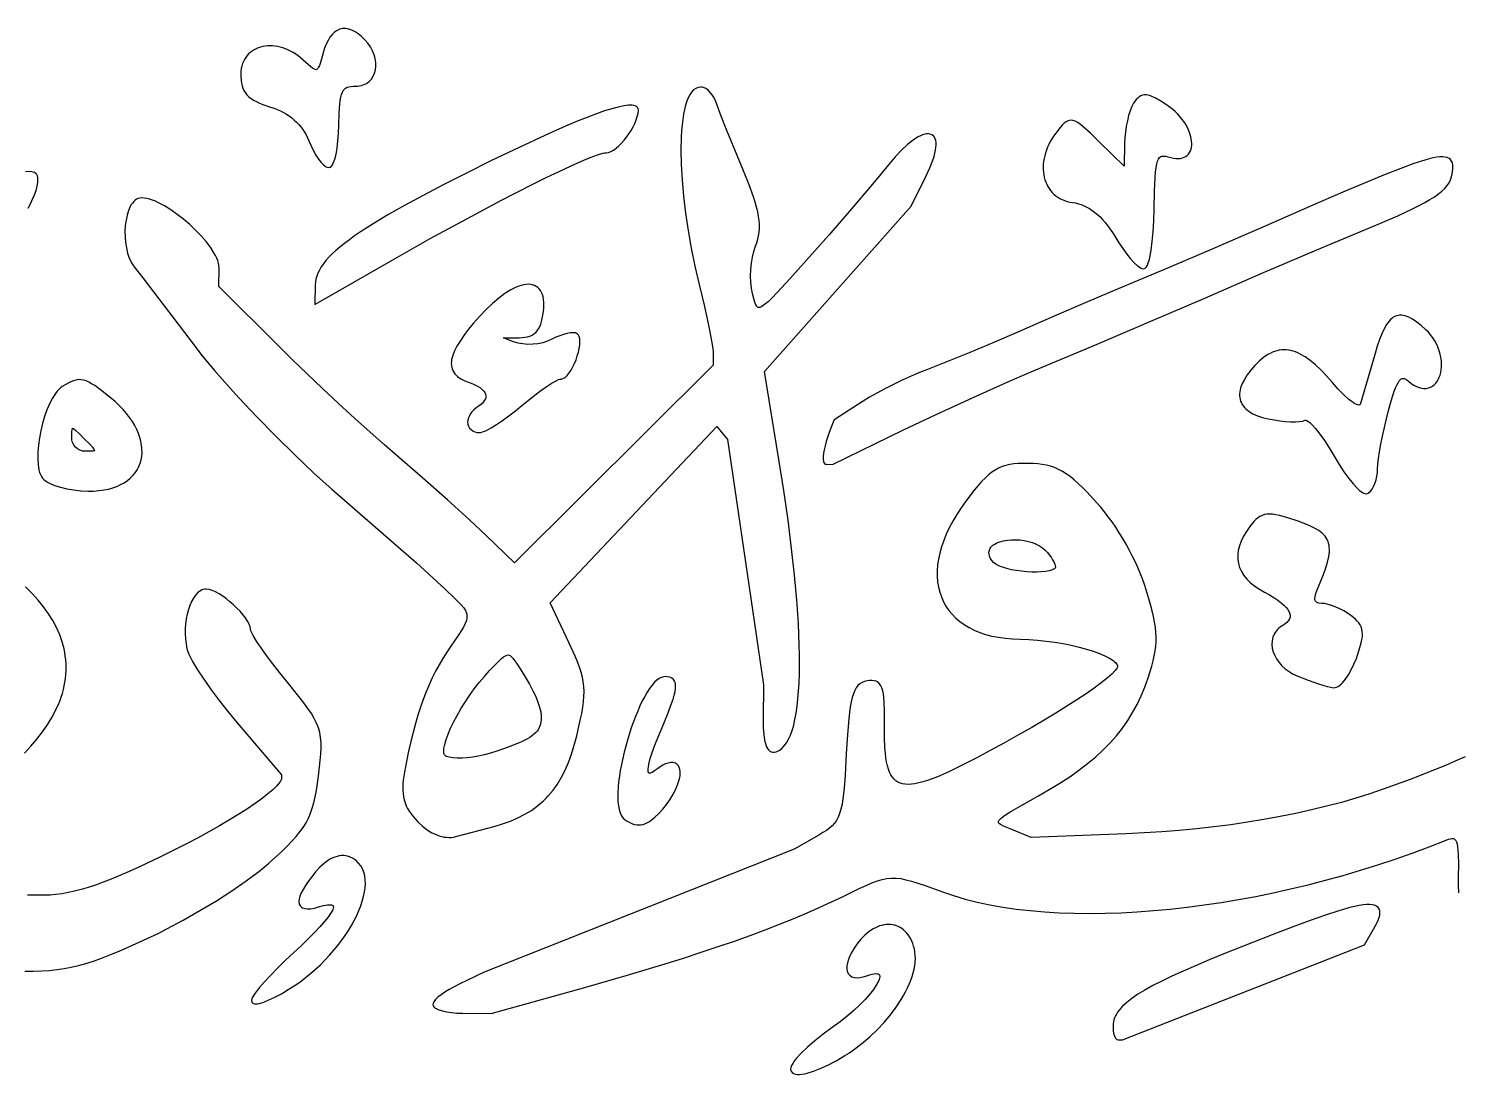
# Model space of a CAD drawing. Extents: x -592 to 638, y 287 to 852.
# Drawn here: x 291.5 to 375, y 590.1 to 651.2 of the extents above; entities that cross this region are included whole.
import ezdxf

# ---------------------------------------------------------------- set-up
doc = ezdxf.new("R2010")
doc.units = 0
doc.layers.add('COUCHE_1', color=18, linetype='CONTINUOUS')

msp = doc.modelspace()

# ---------------------------------------------------------------- linework, layer by layer
at = {"layer": 'COUCHE_1'}
for points in [[(310.426, 651.083), (310.244, 651.145), (310.064, 651.176), (309.889, 651.173), (309.721, 651.137), (309.561, 651.069), (309.412, 650.968), (309.274, 650.838), (309.149, 650.679), (309.034, 650.491), (308.931, 650.277), (308.839, 650.034), (308.759, 649.766), (308.64, 649.336), (308.536, 649.027), (308.488, 648.922), (308.442, 648.847), (308.402, 648.803), (308.368, 648.784), (308.333, 648.779), (308.283, 648.788), (308.211, 648.819), (308.122, 648.875), (307.886, 649.063), (307.577, 649.343), (307.437, 649.466), (307.293, 649.58), (307.146, 649.684), (306.997, 649.777), (306.847, 649.86), (306.695, 649.933), (306.543, 649.996), (306.391, 650.049), (306.238, 650.092), (306.087, 650.126), (305.937, 650.149), (305.788, 650.163), (305.641, 650.168), (305.497, 650.163), (305.357, 650.148), (305.219, 650.124), (305.086, 650.091), (304.957, 650.049), (304.834, 649.997), (304.716, 649.936), (304.604, 649.866), (304.498, 649.787), (304.401, 649.699), (304.311, 649.602), (304.229, 649.496), (304.156, 649.382), (304.094, 649.261), (304.041, 649.131), (303.998, 648.993), (303.967, 648.848), (303.947, 648.696), (303.939, 648.537), (303.941, 648.345), (303.954, 648.166), (303.977, 647.998), (304.013, 647.841), (304.063, 647.694), (304.127, 647.557), (304.207, 647.429), (304.302, 647.31), (304.414, 647.2), (304.542, 647.098), (304.687, 647.004), (304.849, 646.915), (305.029, 646.83), (305.229, 646.749), (305.684, 646.594), (305.884, 646.527), (306.075, 646.452), (306.258, 646.369), (306.434, 646.279), (306.603, 646.181), (306.763, 646.075), (306.916, 645.962), (307.061, 645.841), (307.198, 645.714), (307.326, 645.579), (307.446, 645.438), (307.557, 645.29), (307.66, 645.136), (307.753, 644.975), (307.838, 644.808), (307.914, 644.633), (308.044, 644.33), (308.185, 644.045), (308.333, 643.786), (308.482, 643.558), (308.629, 643.367), (308.772, 643.219), (308.844, 643.161), (308.915, 643.116), (308.989, 643.085), (309.071, 643.071), (309.159, 643.093), (309.232, 643.149), (309.29, 643.224), (309.341, 643.317), (309.428, 643.548), (309.503, 643.848), (309.565, 644.207), (309.614, 644.616), (309.647, 645.067), (309.663, 645.548), (309.68, 646.231), (309.717, 646.769), (309.745, 646.987), (309.779, 647.174), (309.821, 647.331), (309.871, 647.459), (309.927, 647.561), (309.991, 647.641), (310.063, 647.702), (310.147, 647.749), (310.246, 647.783), (310.362, 647.806), (310.498, 647.818), (310.655, 647.821), (310.769, 647.824), (310.882, 647.836), (310.989, 647.858), (311.09, 647.888), (311.186, 647.927), (311.278, 647.975), (311.437, 648.089), (311.571, 648.231), (311.678, 648.396), (311.756, 648.579), (311.807, 648.776), (311.83, 648.986), (311.824, 649.204), (311.79, 649.427), (311.728, 649.654), (311.636, 649.88), (311.514, 650.103), (311.363, 650.32), (311.182, 650.527), (310.989, 650.711), (310.798, 650.865), (310.611, 650.989)], [(330.882, 647.755), (330.807, 647.762), (330.655, 647.744), (330.511, 647.687), (330.381, 647.594), (330.265, 647.47), (330.162, 647.318), (330.07, 647.14), (329.988, 646.936), (329.916, 646.706), (329.852, 646.453), (329.797, 646.176), (329.751, 645.877), (329.714, 645.556), (329.684, 645.215), (329.664, 644.854), (329.647, 644.079), (329.664, 643.238), (329.714, 642.341), (329.798, 641.395), (329.914, 640.41), (330.064, 639.393), (330.248, 638.355), (330.464, 637.303), (330.714, 636.248), (331.026, 634.948), (331.282, 633.765), (331.38, 633.259), (331.455, 632.832), (331.502, 632.502), (331.518, 632.284), (331.52, 631.534), (319.926, 619.994), (318.247, 621.618), (317.297, 622.505), (316.008, 623.668), (314.549, 624.957), (313.088, 626.22), (312.332, 626.875), (311.488, 627.625), (310.583, 628.443), (309.647, 629.303), (308.708, 630.179), (307.794, 631.043), (306.934, 631.871), (306.155, 632.635), (302.655, 636.117), (302.669, 637.222), (302.661, 637.352), (302.635, 637.491), (302.592, 637.635), (302.533, 637.784), (302.461, 637.937), (302.374, 638.095), (302.166, 638.416), (301.913, 638.748), (301.624, 639.082), (301.304, 639.414), (300.962, 639.737), (300.602, 640.046), (300.232, 640.335), (299.859, 640.596), (299.489, 640.826), (299.128, 641.016), (298.952, 641.096), (298.781, 641.163), (298.615, 641.217), (298.455, 641.258), (298.301, 641.284), (298.152, 641.294), (298.048, 641.286), (297.948, 641.259), (297.854, 641.214), (297.767, 641.154), (297.687, 641.081), (297.615, 640.996), (297.548, 640.9), (297.487, 640.793), (297.383, 640.556), (297.3, 640.287), (297.239, 639.994), (297.198, 639.682), (297.179, 639.358), (297.183, 639.027), (297.209, 638.698), (297.259, 638.374), (297.333, 638.064), (297.432, 637.774), (297.492, 637.636), (297.559, 637.507), (297.633, 637.386), (297.713, 637.275), (298.225, 636.628), (301.272, 632.616), (301.609, 632.183), (301.987, 631.719), (302.402, 631.228), (302.849, 630.713), (303.824, 629.633), (304.881, 628.511), (305.986, 627.382), (307.107, 626.279), (308.212, 625.237), (308.748, 624.749), (309.267, 624.29), (314.202, 619.991), (315.878, 618.448), (316.428, 617.936), (316.644, 617.724), (316.82, 617.534), (316.957, 617.363), (317.056, 617.207), (317.119, 617.06), (317.137, 616.992), (317.147, 616.925), (317.146, 616.778), (317.113, 616.621), (317.047, 616.445), (316.947, 616.245), (316.812, 616.018), (316.643, 615.759), (316.205, 615.128), (315.965, 614.773), (315.736, 614.412), (315.519, 614.043), (315.314, 613.665), (315.119, 613.276), (314.935, 612.874), (314.76, 612.458), (314.593, 612.025), (314.435, 611.575), (314.284, 611.105), (314.14, 610.614), (314.002, 610.1), (313.87, 609.561), (313.742, 608.995), (313.619, 608.401), (313.499, 607.776), (313.429, 607.314), (313.41, 607.098), (313.401, 606.893), (313.405, 606.697), (313.42, 606.509), (313.447, 606.328), (313.487, 606.153), (313.541, 605.983), (313.607, 605.818), (313.686, 605.657), (313.779, 605.498), (313.886, 605.341), (314.006, 605.185), (314.14, 605.029), (314.289, 604.87), (314.551, 604.625), (314.825, 604.415), (315.105, 604.244), (315.248, 604.172), (315.39, 604.111), (315.533, 604.061), (315.676, 604.021), (315.817, 603.991), (315.958, 603.973), (316.097, 603.966), (316.234, 603.97), (316.369, 603.987), (316.498, 604.015), (318.734, 604.614), (319.225, 604.758), (319.689, 604.923), (320.124, 605.109), (320.531, 605.316), (320.911, 605.547), (321.265, 605.801), (321.433, 605.939), (321.594, 606.082), (321.75, 606.232), (321.9, 606.39), (322.18, 606.723), (322.437, 607.084), (322.673, 607.475), (322.888, 607.895), (323.084, 608.347), (323.26, 608.829), (323.419, 609.345), (323.562, 609.894), (323.769, 610.808), (323.849, 611.201), (323.911, 611.56), (323.955, 611.89), (323.981, 612.198), (323.988, 612.49), (323.975, 612.771), (323.942, 613.047), (323.888, 613.323), (323.813, 613.604), (323.717, 613.897), (323.599, 614.206), (323.46, 614.54), (323.114, 615.299), (322.008, 617.652), (331.747, 627.947), (332.37, 627.201), (334.472, 612.866), (334.446, 610.863), (334.45, 610.388), (334.476, 609.981), (334.523, 609.644), (334.555, 609.498), (334.594, 609.369), (334.639, 609.256), (334.693, 609.158), (334.756, 609.076), (334.829, 609.01), (334.914, 608.965), (335.007, 608.942), (335.104, 608.942), (335.2, 608.964), (335.29, 608.998), (335.378, 609.042), (335.535, 609.154), (335.681, 609.303), (335.813, 609.484), (335.934, 609.697), (336.043, 609.941), (336.141, 610.217), (336.228, 610.523), (336.305, 610.859), (336.373, 611.225), (336.43, 611.622), (336.477, 612.047), (336.514, 612.501), (336.542, 612.984), (336.56, 613.495), (336.568, 614.034), (336.566, 614.6), (336.555, 615.193), (336.502, 616.456), (336.411, 617.821), (336.28, 619.283), (336.11, 620.839), (335.901, 622.485), (335.653, 624.217), (335.366, 626.031), (334.518, 631.161), (343.095, 640.803), (343.953, 642.544), (344.186, 643.052), (344.36, 643.503), (344.426, 643.708), (344.477, 643.898), (344.515, 644.074), (344.538, 644.236), (344.549, 644.384), (344.546, 644.519), (344.529, 644.641), (344.497, 644.75), (344.449, 644.845), (344.384, 644.925), (344.302, 644.985), (344.208, 645.024), (344.105, 645.042), (343.995, 645.039), (343.879, 645.018), (343.757, 644.98), (343.628, 644.925), (343.492, 644.854), (343.349, 644.766), (343.198, 644.661), (342.878, 644.404), (342.53, 644.078), (342.159, 643.684), (341.766, 643.223), (340.826, 642.091), (339.611, 640.665), (338.278, 639.126), (336.982, 637.657), (336.006, 636.567), (335.268, 635.765), (334.977, 635.467), (334.733, 635.233), (334.531, 635.063), (334.368, 634.952), (334.304, 634.92), (334.25, 634.901), (334.207, 634.893), (334.175, 634.894), (334.148, 634.902), (334.122, 634.917), (334.095, 634.942), (334.067, 634.978), (334.005, 635.098), (333.945, 635.263), (333.821, 635.72), (333.761, 636.029), (333.725, 636.37), (333.713, 636.734), (333.725, 637.108), (333.76, 637.481), (333.817, 637.84), (333.896, 638.172), (333.995, 638.471), (334.069, 638.674), (334.13, 638.88), (334.177, 639.087), (334.209, 639.297), (334.225, 639.513), (334.226, 639.736), (334.21, 639.969), (334.177, 640.213), (334.128, 640.472), (334.062, 640.746), (333.979, 641.04), (333.878, 641.355), (333.622, 642.056), (333.291, 642.871), (332.785, 644.094), (332.324, 645.234), (331.96, 646.164), (331.744, 646.759), (331.669, 646.951), (331.576, 647.135), (331.469, 647.303), (331.351, 647.45), (331.225, 647.574), (331.092, 647.672), (330.956, 647.735)], [(356.932, 647.29), (356.814, 647.31), (356.702, 647.311), (356.595, 647.292), (356.495, 647.253), (356.403, 647.196), (356.317, 647.123), (356.235, 647.034), (356.077, 646.817), (355.973, 646.625), (355.877, 646.385), (355.789, 646.108), (355.713, 645.801), (355.648, 645.475), (355.598, 645.137), (355.563, 644.797), (355.548, 644.465), (355.524, 643.14), (354.081, 644.554), (353.554, 645.066), (353.143, 645.441), (352.97, 645.58), (352.814, 645.689), (352.669, 645.767), (352.531, 645.814), (352.395, 645.826), (352.264, 645.802), (352.142, 645.744), (352.027, 645.658), (351.914, 645.547), (351.796, 645.411), (351.531, 645.07), (351.416, 644.909), (351.31, 644.746), (351.215, 644.582), (351.129, 644.417), (351.054, 644.251), (350.988, 644.085), (350.933, 643.919), (350.887, 643.754), (350.85, 643.59), (350.824, 643.427), (350.806, 643.266), (350.799, 643.107), (350.8, 642.951), (350.811, 642.797), (350.831, 642.647), (350.861, 642.501), (350.9, 642.358), (350.947, 642.221), (351.004, 642.088), (351.07, 641.961), (351.144, 641.839), (351.228, 641.725), (351.32, 641.616), (351.42, 641.516), (351.53, 641.423), (351.647, 641.338), (351.772, 641.262), (351.906, 641.195), (352.047, 641.137), (352.196, 641.089), (352.352, 641.052), (352.511, 641.026), (352.686, 640.997), (352.855, 640.956), (353.021, 640.903), (353.185, 640.838), (353.346, 640.761), (353.504, 640.671), (353.661, 640.568), (353.815, 640.452), (353.967, 640.324), (354.117, 640.182), (354.265, 640.027), (354.411, 639.859), (354.555, 639.678), (354.697, 639.483), (354.837, 639.275), (354.976, 639.052), (355.209, 638.681), (355.446, 638.334), (355.681, 638.018), (355.907, 637.741), (356.118, 637.511), (356.309, 637.334), (356.399, 637.266), (356.483, 637.213), (356.565, 637.177), (356.657, 637.16), (356.755, 637.194), (356.829, 637.271), (356.886, 637.371), (356.936, 637.495), (356.983, 637.645), (357.026, 637.82), (357.105, 638.24), (357.171, 638.747), (357.224, 639.326), (357.261, 639.965), (357.28, 640.648), (357.299, 641.691), (357.331, 642.489), (357.356, 642.802), (357.387, 643.065), (357.426, 643.277), (357.473, 643.443), (357.527, 643.564), (357.586, 643.645), (357.65, 643.695), (357.726, 643.724), (357.821, 643.735), (357.941, 643.726), (358.085, 643.699), (358.256, 643.656), (358.406, 643.621), (358.549, 643.6), (358.684, 643.595), (358.809, 643.603), (358.926, 643.626), (359.032, 643.663), (359.128, 643.714), (359.213, 643.778), (359.287, 643.853), (359.348, 643.938), (359.396, 644.032), (359.433, 644.134), (359.458, 644.242), (359.472, 644.355), (359.476, 644.474), (359.469, 644.599), (359.425, 644.853), (359.342, 645.121), (359.221, 645.395), (359.062, 645.669), (358.866, 645.94), (358.635, 646.201), (358.504, 646.328), (358.365, 646.45), (358.218, 646.567), (358.062, 646.678), (357.664, 646.937), (357.335, 647.128), (357.19, 647.199), (357.056, 647.253)], [(308.917, 637.637), (308.768, 637.45), (308.639, 637.267), (308.531, 637.086), (308.443, 636.908), (308.374, 636.732), (308.325, 636.558), (308.295, 636.385), (308.284, 636.216), (308.269, 635.081), (312.824, 637.687), (315.009, 638.919), (317.132, 640.079), (319.133, 641.14), (320.956, 642.072), (321.782, 642.48), (322.541, 642.845), (323.227, 643.164), (323.831, 643.432), (324.347, 643.646), (324.765, 643.801), (325.078, 643.896), (325.187, 643.918), (325.276, 643.925), (325.41, 643.943), (325.56, 643.999), (325.711, 644.086), (325.864, 644.198), (326.018, 644.332), (326.171, 644.486), (326.321, 644.656), (326.466, 644.84), (326.604, 645.033), (326.732, 645.233), (326.848, 645.436), (326.949, 645.64), (327.034, 645.842), (327.098, 646.038), (327.141, 646.228), (327.157, 646.409), (327.147, 646.491), (327.11, 646.567), (327.051, 646.626), (326.977, 646.667), (326.893, 646.692), (326.796, 646.706), (326.577, 646.704), (326.306, 646.668), (325.984, 646.599), (325.612, 646.499), (325.19, 646.367), (324.72, 646.204), (324.202, 646.011), (323.639, 645.788), (323.031, 645.535), (322.38, 645.254), (321.688, 644.944), (320.188, 644.242), (318.589, 643.468), (317.125, 642.745), (315.792, 642.069), (314.585, 641.439), (313.499, 640.85), (312.531, 640.3), (311.674, 639.786), (310.926, 639.305), (310.59, 639.075), (310.28, 638.852), (309.995, 638.636), (309.734, 638.426), (309.496, 638.221), (309.281, 638.022), (309.088, 637.827)], [(373.083, 641.022), (373.382, 641.195), (373.645, 641.363), (373.876, 641.528), (374.075, 641.69), (374.245, 641.852), (374.386, 642.014), (374.499, 642.179), (374.587, 642.346), (374.65, 642.517), (374.688, 642.691), (374.722, 642.976), (374.725, 643.105), (374.717, 643.225), (374.694, 643.337), (374.652, 643.439), (374.589, 643.528), (374.503, 643.6), (374.397, 643.651), (374.274, 643.681), (374.132, 643.693), (373.971, 643.688), (373.787, 643.666), (373.578, 643.627), (373.342, 643.57), (373.076, 643.496), (372.452, 643.294), (371.69, 643.015), (370.776, 642.655), (369.698, 642.212), (368.443, 641.681), (366.997, 641.058), (363.481, 639.522), (360.709, 638.319), (358.156, 637.234), (355.313, 636.043), (353.251, 635.17), (351.443, 634.391), (349.365, 633.482), (347.956, 632.874), (346.483, 632.257), (345.121, 631.702), (344.042, 631.281), (343.58, 631.099), (343.085, 630.887), (342.573, 630.654), (342.06, 630.407), (341.56, 630.154), (341.089, 629.901), (340.661, 629.657), (340.293, 629.43), (338.6, 628.332), (338.529, 628.195), (338.423, 627.922), (338.287, 627.534), (338.132, 627.067), (338.061, 626.825), (338.006, 626.596), (337.969, 626.388), (337.95, 626.203), (337.95, 626.044), (337.97, 625.915), (337.994, 625.854), (338.031, 625.801), (338.087, 625.76), (338.147, 625.746), (338.493, 625.742), (342.634, 627.749), (344.548, 628.655), (346.715, 629.648), (348.869, 630.608), (349.858, 631.037), (350.744, 631.412), (353.956, 632.761), (357.09, 634.093), (360.248, 635.45), (363.529, 636.877), (366.772, 638.266), (370.453, 639.809), (371.501, 640.255), (372.372, 640.656), (372.747, 640.843)], [(316.255, 631.856), (316.239, 631.737), (316.235, 631.624), (316.242, 631.515), (316.259, 631.41), (316.288, 631.309), (316.328, 631.213), (316.38, 631.121), (316.442, 631.035), (316.514, 630.954), (316.597, 630.877), (316.788, 630.743), (317.019, 630.624), (317.283, 630.524), (317.483, 630.45), (317.657, 630.372), (317.809, 630.288), (317.938, 630.201), (318.043, 630.111), (318.126, 630.02), (318.186, 629.929), (318.225, 629.84), (318.243, 629.752), (318.242, 629.664), (318.222, 629.575), (318.181, 629.483), (318.117, 629.39), (318.029, 629.295), (317.915, 629.2), (317.771, 629.104), (317.658, 629.026), (317.549, 628.929), (317.451, 628.82), (317.365, 628.704), (317.293, 628.581), (317.237, 628.455), (317.201, 628.329), (317.186, 628.203), (317.199, 628.08), (317.241, 627.964), (317.305, 627.861), (317.39, 627.772), (317.492, 627.699), (317.608, 627.645), (317.735, 627.609), (317.873, 627.596), (317.961, 627.605), (318.061, 627.632), (318.29, 627.726), (318.566, 627.874), (318.882, 628.067), (319.229, 628.3), (319.598, 628.567), (319.978, 628.862), (320.359, 629.178), (320.735, 629.491), (321.104, 629.783), (321.457, 630.046), (321.783, 630.276), (322.074, 630.464), (322.318, 630.604), (322.504, 630.69), (322.564, 630.709), (322.612, 630.715), (322.673, 630.721), (322.747, 630.744), (322.875, 630.821), (322.998, 630.935), (323.115, 631.078), (323.226, 631.247), (323.331, 631.435), (323.429, 631.638), (323.517, 631.851), (323.594, 632.069), (323.657, 632.287), (323.705, 632.5), (323.735, 632.703), (323.746, 632.892), (323.733, 633.064), (323.692, 633.211), (323.656, 633.281), (323.609, 633.341), (323.555, 633.381), (323.488, 633.409), (323.35, 633.428), (323.185, 633.419), (322.997, 633.386), (322.789, 633.33), (322.566, 633.253), (322.333, 633.157), (322.099, 633.043), (321.843, 632.929), (321.571, 632.843), (321.285, 632.783), (320.993, 632.75), (320.699, 632.745), (320.412, 632.767), (320.136, 632.818), (319.875, 632.897), (319.508, 633.036), (319.287, 633.126), (320.001, 633.127), (320.192, 633.129), (320.369, 633.139), (320.533, 633.159), (320.683, 633.189), (320.821, 633.231), (320.947, 633.286), (321.061, 633.355), (321.163, 633.44), (321.253, 633.538), (321.331, 633.652), (321.397, 633.78), (321.454, 633.923), (321.503, 634.081), (321.545, 634.256), (321.61, 634.656), (321.63, 634.854), (321.638, 635.038), (321.635, 635.21), (321.62, 635.37), (321.594, 635.517), (321.556, 635.652), (321.507, 635.775), (321.445, 635.885), (321.373, 635.981), (321.289, 636.064), (321.194, 636.132), (321.09, 636.185), (320.978, 636.222), (320.859, 636.244), (320.733, 636.251), (320.602, 636.244), (320.465, 636.223), (320.322, 636.189), (320.175, 636.142), (320.022, 636.081), (319.865, 636.008), (319.702, 635.921), (319.365, 635.711), (319.012, 635.45), (318.644, 635.139), (318.265, 634.777), (317.876, 634.366), (317.532, 633.974), (317.228, 633.607), (316.966, 633.263), (316.743, 632.942), (316.561, 632.642), (316.418, 632.361), (316.316, 632.099)], [(370.284, 625.043), (370.316, 625.267), (370.329, 625.49), (370.344, 625.747), (370.383, 626.079), (370.443, 626.474), (370.521, 626.917), (370.615, 627.393), (370.722, 627.89), (370.84, 628.391), (370.965, 628.884), (371.141, 629.513), (371.301, 630.008), (371.376, 630.205), (371.45, 630.371), (371.52, 630.505), (371.588, 630.609), (371.653, 630.682), (371.712, 630.728), (371.766, 630.751), (371.819, 630.758), (371.879, 630.748), (371.951, 630.718), (372.034, 630.667), (372.131, 630.592), (372.289, 630.468), (372.447, 630.364), (372.6, 630.283), (372.75, 630.224), (372.895, 630.187), (373.035, 630.171), (373.17, 630.176), (373.298, 630.201), (373.418, 630.245), (373.529, 630.306), (373.63, 630.383), (373.72, 630.475), (373.801, 630.58), (373.87, 630.696), (373.929, 630.822), (373.977, 630.957), (374.015, 631.101), (374.042, 631.252), (374.058, 631.41), (374.063, 631.572), (374.056, 631.74), (374.037, 631.911), (374.007, 632.084), (373.964, 632.259), (373.908, 632.435), (373.84, 632.611), (373.758, 632.785), (373.663, 632.957), (373.554, 633.125), (373.431, 633.289), (373.293, 633.448), (373.141, 633.599), (372.867, 633.843), (372.612, 634.046), (372.373, 634.21), (372.146, 634.333), (371.932, 634.413), (371.825, 634.438), (371.722, 634.45), (371.621, 634.451), (371.522, 634.438), (371.425, 634.413), (371.332, 634.376), (371.243, 634.326), (371.158, 634.265), (371.076, 634.192), (370.996, 634.106), (370.848, 633.907), (370.707, 633.661), (370.572, 633.37), (370.44, 633.033), (370.31, 632.648), (370.18, 632.216), (369.335, 629.293), (369.313, 629.244), (369.293, 629.221), (369.269, 629.209), (369.231, 629.204), (369.174, 629.212), (369.097, 629.238), (369.005, 629.283), (368.898, 629.348), (368.78, 629.432), (368.651, 629.535), (368.36, 629.799), (368.033, 630.134), (367.671, 630.541), (367.336, 630.918), (367.013, 631.254), (366.7, 631.548), (366.397, 631.8), (366.102, 632.009), (365.815, 632.176), (365.672, 632.245), (365.531, 632.302), (365.392, 632.349), (365.253, 632.385), (365.116, 632.41), (364.979, 632.425), (364.844, 632.428), (364.709, 632.42), (364.575, 632.402), (364.442, 632.372), (364.311, 632.332), (364.181, 632.282), (364.051, 632.221), (363.921, 632.148), (363.668, 631.976), (363.415, 631.763), (363.163, 631.51), (362.92, 631.232), (362.715, 630.964), (362.548, 630.704), (362.419, 630.452), (362.329, 630.21), (362.278, 629.978), (362.267, 629.862), (362.267, 629.751), (362.277, 629.643), (362.297, 629.537), (362.328, 629.435), (362.37, 629.336), (362.421, 629.241), (362.483, 629.15), (362.554, 629.064), (362.637, 628.981), (362.825, 628.832), (363.051, 628.698), (363.313, 628.582), (363.61, 628.482), (363.943, 628.399), (364.287, 628.333), (364.624, 628.283), (364.948, 628.248), (365.251, 628.229), (365.524, 628.226), (365.761, 628.24), (365.953, 628.272), (366.035, 628.297), (366.088, 628.322), (366.112, 628.329), (366.143, 628.325), (366.201, 628.299), (366.277, 628.25), (366.368, 628.177), (366.468, 628.083), (366.698, 627.833), (366.952, 627.513), (367.224, 627.131), (367.506, 626.698), (367.79, 626.22), (368.077, 625.739), (368.365, 625.3), (368.646, 624.913), (368.913, 624.585), (369.158, 624.327), (369.272, 624.224), (369.38, 624.142), (369.483, 624.08), (369.583, 624.04), (369.685, 624.028), (369.781, 624.057), (369.902, 624.156), (370.004, 624.287), (370.094, 624.446), (370.172, 624.628), (370.235, 624.829)], [(297.982, 625.612), (298.058, 625.803), (298.116, 626.003), (298.154, 626.209), (298.173, 626.421), (298.172, 626.639), (298.151, 626.861), (298.11, 627.087), (298.05, 627.316), (297.97, 627.547), (297.869, 627.78), (297.749, 628.014), (297.609, 628.249), (297.448, 628.483), (297.268, 628.716), (297.066, 628.948), (296.844, 629.177), (296.602, 629.404), (296.339, 629.627), (295.827, 630.032), (295.413, 630.335), (295.231, 630.45), (295.064, 630.543), (294.906, 630.613), (294.754, 630.66), (294.606, 630.684), (294.46, 630.686), (294.315, 630.665), (294.169, 630.623), (294.019, 630.563), (293.862, 630.485), (293.512, 630.281), (293.41, 630.208), (293.309, 630.116), (293.212, 630.009), (293.117, 629.887), (292.941, 629.609), (292.776, 629.284), (292.624, 628.923), (292.488, 628.534), (292.368, 628.125), (292.267, 627.705), (292.186, 627.282), (292.127, 626.864), (292.092, 626.461), (292.083, 626.08), (292.102, 625.731), (292.123, 625.568), (292.152, 625.416), (292.19, 625.276), (292.237, 625.148), (292.294, 625.033), (292.363, 624.932), (292.441, 624.851), (292.536, 624.775), (292.647, 624.704), (292.774, 624.636), (293.066, 624.513), (293.405, 624.406), (293.781, 624.316), (294.184, 624.247), (294.604, 624.201), (295.031, 624.182), (295.349, 624.186), (295.652, 624.208), (295.939, 624.247), (296.21, 624.303), (296.465, 624.373), (296.703, 624.459), (296.924, 624.559), (297.128, 624.673), (297.316, 624.801), (297.485, 624.941), (297.637, 625.093), (297.771, 625.256), (297.885, 625.429)], [(294.522, 627.524), (294.802, 627.241), (295.078, 626.954), (295.272, 626.738), (295.382, 626.588), (295.401, 626.546), (295.403, 626.538), (295.383, 626.529), (295.33, 626.517), (295.14, 626.503), (294.865, 626.503), (294.78, 626.508), (294.699, 626.521), (294.622, 626.542), (294.55, 626.569), (294.412, 626.646), (294.294, 626.746), (294.197, 626.867), (294.124, 627.007), (294.099, 627.079), (294.08, 627.157), (294.069, 627.238), (294.066, 627.323), (294.073, 627.598), (294.092, 627.788), (294.105, 627.841), (294.114, 627.86), (294.123, 627.858), (294.163, 627.838), (294.311, 627.724)], [(363.097, 622.4), (362.865, 622.113), (362.662, 621.824), (362.494, 621.541), (362.358, 621.262), (362.257, 620.989), (362.19, 620.722), (362.157, 620.459), (362.16, 620.203), (362.198, 619.954), (362.271, 619.712), (362.379, 619.479), (362.522, 619.255), (362.698, 619.041), (362.908, 618.836), (363.15, 618.64), (363.425, 618.454), (363.731, 618.278), (364.02, 618.118), (364.276, 617.963), (364.501, 617.813), (364.696, 617.667), (364.859, 617.526), (364.992, 617.391), (365.094, 617.262), (365.165, 617.141), (365.208, 617.027), (365.224, 616.922), (365.215, 616.821), (365.182, 616.722), (365.122, 616.623), (365.033, 616.521), (364.912, 616.419), (364.757, 616.316), (364.661, 616.252), (364.569, 616.18), (364.487, 616.103), (364.414, 616.021), (364.351, 615.934), (364.295, 615.84), (364.214, 615.649), (364.169, 615.445), (364.158, 615.234), (364.18, 615.02), (364.234, 614.804), (364.318, 614.591), (364.431, 614.382), (364.573, 614.18), (364.741, 613.988), (364.936, 613.809), (365.155, 613.645), (365.399, 613.499), (365.665, 613.374), (366.28, 613.136), (366.876, 612.932), (367.386, 612.782), (367.591, 612.734), (367.756, 612.707), (367.844, 612.71), (367.934, 612.736), (368.022, 612.779), (368.109, 612.837), (368.195, 612.91), (368.283, 612.997), (368.455, 613.204), (368.627, 613.456), (368.792, 613.747), (368.947, 614.07), (369.086, 614.417), (369.259, 614.917), (369.376, 615.332), (369.413, 615.515), (369.436, 615.683), (369.444, 615.839), (369.435, 615.985), (369.41, 616.122), (369.367, 616.251), (369.308, 616.372), (369.231, 616.487), (369.139, 616.597), (369.03, 616.705), (368.769, 616.919), (368.566, 617.06), (368.348, 617.191), (368.12, 617.31), (367.889, 617.414), (367.661, 617.501), (367.443, 617.568), (367.239, 617.611), (367.064, 617.628), (366.9, 617.643), (366.842, 617.658), (366.792, 617.678), (366.753, 617.702), (366.723, 617.729), (366.699, 617.76), (366.681, 617.797), (366.669, 617.842), (366.663, 617.893), (366.673, 618.035), (366.718, 618.21), (366.799, 618.422), (366.997, 618.888), (367.165, 619.311), (367.301, 619.694), (367.405, 620.041), (367.475, 620.354), (367.51, 620.637), (367.514, 620.771), (367.508, 620.898), (367.493, 621.019), (367.467, 621.135), (367.431, 621.245), (367.384, 621.35), (367.327, 621.449), (367.26, 621.544), (367.183, 621.633), (367.094, 621.719), (366.892, 621.875), (366.65, 622.02), (366.368, 622.157), (366.045, 622.289), (365.681, 622.421), (365.081, 622.62), (364.595, 622.757), (364.386, 622.802), (364.197, 622.831), (364.024, 622.842), (363.864, 622.836), (363.716, 622.811), (363.578, 622.766), (363.449, 622.702), (363.328, 622.619), (363.211, 622.519)], [(347.798, 620.133), (347.718, 620.253), (347.664, 620.378), (347.635, 620.503), (347.631, 620.625), (347.654, 620.739), (347.705, 620.846), (347.747, 620.904), (347.799, 620.962), (347.86, 621.016), (347.927, 621.065), (348.088, 621.156), (348.274, 621.229), (348.482, 621.285), (348.707, 621.324), (348.945, 621.344), (349.191, 621.346), (349.441, 621.331), (349.69, 621.297), (349.934, 621.246), (350.168, 621.177), (350.388, 621.091), (350.59, 620.989), (350.768, 620.871), (350.921, 620.736), (351.041, 620.604), (351.155, 620.463), (351.257, 620.32), (351.346, 620.178), (351.419, 620.043), (351.472, 619.92), (351.503, 619.817), (351.512, 619.742), (351.508, 619.719), (351.497, 619.697), (351.474, 619.67), (351.438, 619.642), (351.316, 619.581), (351.146, 619.53), (350.934, 619.491), (350.69, 619.466), (350.421, 619.454), (350.133, 619.455), (349.835, 619.47), (349.533, 619.498), (349.233, 619.539), (348.944, 619.593), (348.671, 619.659), (348.422, 619.738), (348.205, 619.827), (348.026, 619.925), (347.9, 620.022)], [(318.899, 609.007), (318.518, 608.892), (318.15, 608.792), (317.809, 608.713), (317.486, 608.655), (317.167, 608.615), (316.862, 608.595), (316.579, 608.593), (316.327, 608.61), (316.117, 608.644), (315.956, 608.693), (315.903, 608.72), (315.867, 608.746), (315.839, 608.779), (315.817, 608.824), (315.8, 608.885), (315.791, 608.962), (315.791, 609.053), (315.8, 609.156), (315.847, 609.4), (315.929, 609.683), (316.046, 609.998), (316.193, 610.339), (316.369, 610.701), (316.57, 611.079), (316.795, 611.466), (317.039, 611.858), (317.302, 612.25), (317.579, 612.635), (317.868, 613.01), (318.166, 613.367), (318.472, 613.704), (318.867, 614.115), (319.17, 614.406), (319.291, 614.503), (319.394, 614.57), (319.478, 614.607), (319.547, 614.618), (319.607, 614.609), (319.673, 614.578), (319.748, 614.517), (319.834, 614.425), (319.931, 614.3), (320.039, 614.144), (320.3, 613.74), (320.567, 613.308), (320.8, 612.905), (320.998, 612.531), (321.163, 612.183), (321.294, 611.862), (321.391, 611.566), (321.454, 611.294), (321.485, 611.046), (321.484, 610.818), (321.472, 610.715), (321.453, 610.615), (321.425, 610.519), (321.391, 610.428), (321.348, 610.34), (321.298, 610.255), (321.24, 610.174), (321.175, 610.097), (321.017, 609.947), (320.827, 609.807), (320.602, 609.677), (320.329, 609.545), (320.009, 609.407), (319.657, 609.269), (319.282, 609.134)], [(329.452, 607.043), (329.54, 607.321), (329.571, 607.456), (329.591, 607.585), (329.599, 607.71), (329.596, 607.828), (329.578, 607.94), (329.546, 608.045), (329.497, 608.141), (329.43, 608.226), (329.38, 608.268), (329.319, 608.301), (329.195, 608.332), (329.054, 608.332), (328.905, 608.305), (328.749, 608.254), (328.589, 608.18), (328.428, 608.085), (328.273, 607.971), (328.105, 607.846), (327.969, 607.763), (327.862, 607.72), (327.827, 607.713), (327.801, 607.713), (327.785, 607.716), (327.774, 607.722), (327.765, 607.731), (327.756, 607.746), (327.734, 607.825), (327.73, 607.948), (327.748, 608.116), (327.79, 608.326), (327.855, 608.575), (327.945, 608.863), (328.058, 609.188), (328.195, 609.55), (328.541, 610.386), (328.862, 611.15), (329.099, 611.775), (329.188, 612.04), (329.255, 612.275), (329.303, 612.482), (329.33, 612.664), (329.336, 612.825), (329.319, 612.966), (329.277, 613.089), (329.207, 613.19), (329.112, 613.266), (328.997, 613.316), (328.869, 613.343), (328.724, 613.353), (328.644, 613.348), (328.562, 613.33), (328.409, 613.265), (328.257, 613.162), (328.108, 613.025), (327.961, 612.859), (327.816, 612.664), (327.672, 612.443), (327.53, 612.199), (327.39, 611.933), (327.253, 611.647), (327.119, 611.344), (326.988, 611.026), (326.742, 610.356), (326.52, 609.653), (326.326, 608.937), (326.167, 608.228), (326.102, 607.88), (326.048, 607.541), (326.006, 607.213), (325.975, 606.898), (325.957, 606.598), (325.953, 606.315), (325.963, 606.051), (325.989, 605.809), (326.031, 605.59), (326.092, 605.395), (326.173, 605.228), (326.276, 605.092), (326.367, 605.01), (326.468, 604.937), (326.579, 604.872), (326.697, 604.814), (326.818, 604.767), (326.94, 604.73), (327.06, 604.706), (327.177, 604.696), (327.294, 604.704), (327.412, 604.728), (327.531, 604.767), (327.651, 604.82), (327.771, 604.885), (327.892, 604.962), (328.129, 605.145), (328.362, 605.365), (328.588, 605.612), (328.802, 605.882), (328.999, 606.166), (329.176, 606.459), (329.329, 606.753)], [(311.112, 600.521), (311.166, 600.782), (311.201, 601.034), (311.215, 601.277), (311.208, 601.509), (311.179, 601.73), (311.127, 601.938), (311.05, 602.132), (310.949, 602.31), (310.823, 602.471), (310.671, 602.612), (310.494, 602.731), (310.292, 602.828), (310.175, 602.867), (310.056, 602.893), (309.934, 602.905), (309.811, 602.904), (309.687, 602.89), (309.561, 602.863), (309.436, 602.824), (309.31, 602.773), (309.184, 602.71), (309.058, 602.635), (308.932, 602.549), (308.806, 602.451), (308.558, 602.224), (308.313, 601.954), (308.084, 601.669), (307.885, 601.403), (307.717, 601.157), (307.579, 600.931), (307.472, 600.724), (307.395, 600.535), (307.348, 600.364), (307.335, 600.208), (307.358, 600.072), (307.389, 600.005), (307.428, 599.948), (307.479, 599.9), (307.54, 599.86), (307.674, 599.812), (307.836, 599.795), (308.023, 599.806), (308.236, 599.844), (308.474, 599.908), (308.764, 599.986), (308.997, 600.028), (309.174, 600.037), (309.236, 600.03), (309.283, 600.018), (309.314, 600.002), (309.332, 599.987), (309.343, 599.969), (309.35, 599.943), (309.351, 599.905), (309.342, 599.852), (309.321, 599.787), (309.289, 599.711), (309.183, 599.524), (309.026, 599.3), (308.818, 599.041), (308.559, 598.748), (308.249, 598.42), (307.889, 598.059), (307.479, 597.666), (307.019, 597.238), (306.533, 596.785), (306.079, 596.34), (305.667, 595.917), (305.307, 595.526), (305.008, 595.178), (304.78, 594.883), (304.694, 594.757), (304.63, 594.646), (304.586, 594.548), (304.566, 594.453), (304.586, 594.36), (304.651, 594.291), (304.735, 594.26), (304.824, 594.252), (304.922, 594.261), (305.032, 594.282), (305.285, 594.36), (305.588, 594.481), (305.932, 594.645), (306.311, 594.846), (306.716, 595.084), (307.053, 595.299), (307.38, 595.526), (307.698, 595.765), (308.005, 596.015), (308.302, 596.273), (308.587, 596.539), (308.861, 596.813), (309.122, 597.092), (309.37, 597.377), (309.606, 597.665), (309.827, 597.956), (310.034, 598.248), (310.226, 598.541), (310.403, 598.834), (310.563, 599.125), (310.708, 599.413), (310.836, 599.698), (310.946, 599.979), (311.038, 600.253)], [(355.44, 592.148), (369.564, 597.689), (370.096, 598.611), (370.287, 598.971), (370.359, 599.134), (370.414, 599.285), (370.449, 599.424), (370.465, 599.554), (370.457, 599.676), (370.422, 599.787), (370.356, 599.883), (370.263, 599.957), (370.148, 600.007), (370.013, 600.037), (369.857, 600.049), (369.68, 600.044), (369.478, 600.023), (369.251, 599.987), (368.997, 599.935), (368.715, 599.867), (368.064, 599.683), (367.291, 599.433), (366.388, 599.117), (365.348, 598.734), (364.167, 598.281), (361.35, 597.165), (360.486, 596.813), (359.694, 596.481), (358.972, 596.167), (358.319, 595.869), (357.73, 595.586), (357.205, 595.317), (356.739, 595.06), (356.332, 594.812), (355.98, 594.573), (355.681, 594.341), (355.431, 594.112), (355.232, 593.887), (355.148, 593.773), (355.076, 593.659), (355.016, 593.546), (354.966, 593.431), (354.928, 593.316), (354.901, 593.201), (354.884, 593.085), (354.877, 592.969), (354.88, 592.818), (354.892, 592.678), (354.913, 592.549), (354.942, 592.433), (354.979, 592.333), (355.027, 592.248), (355.095, 592.179), (355.178, 592.152)], [(342.877, 595.182), (342.978, 595.406), (343.067, 595.628), (343.144, 595.848), (343.209, 596.065), (343.261, 596.279), (343.299, 596.489), (343.324, 596.695), (343.335, 596.897), (343.331, 597.093), (343.312, 597.284), (343.277, 597.468), (343.234, 597.627), (343.184, 597.777), (343.127, 597.917), (343.063, 598.049), (342.992, 598.172), (342.915, 598.285), (342.832, 598.388), (342.744, 598.483), (342.65, 598.567), (342.55, 598.642), (342.447, 598.707), (342.339, 598.762), (342.227, 598.807), (342.112, 598.842), (341.994, 598.866), (341.873, 598.88), (341.751, 598.884), (341.627, 598.877), (341.502, 598.861), (341.376, 598.834), (341.249, 598.797), (341.123, 598.751), (340.997, 598.694), (340.87, 598.626), (340.623, 598.464), (340.381, 598.261), (340.147, 598.019), (339.924, 597.738), (339.76, 597.497), (339.624, 597.267), (339.514, 597.05), (339.43, 596.844), (339.372, 596.653), (339.341, 596.474), (339.336, 596.31), (339.36, 596.161), (339.416, 596.028), (339.503, 595.919), (339.62, 595.838), (339.76, 595.789), (339.92, 595.771), (340.098, 595.782), (340.295, 595.822), (340.509, 595.89), (340.671, 595.945), (340.811, 595.983), (340.931, 596.006), (341.03, 596.015), (341.109, 596.011), (341.166, 595.998), (341.203, 595.979), (341.226, 595.957), (341.242, 595.928), (341.251, 595.886), (341.251, 595.828), (341.238, 595.755), (341.213, 595.669), (341.174, 595.572), (341.053, 595.346), (340.882, 595.09), (340.661, 594.807), (340.395, 594.505), (340.087, 594.188), (339.739, 593.861), (339.354, 593.529), (338.935, 593.196), (338.484, 592.867), (337.948, 592.476), (337.458, 592.09), (337.027, 591.718), (336.662, 591.369), (336.375, 591.055), (336.261, 590.911), (336.171, 590.778), (336.103, 590.655), (336.06, 590.539), (336.047, 590.426), (336.077, 590.322), (336.146, 590.241), (336.232, 590.186), (336.333, 590.153), (336.446, 590.137), (336.57, 590.135), (336.707, 590.148), (336.856, 590.173), (337.019, 590.211), (337.377, 590.321), (337.781, 590.479), (338.225, 590.681), (338.704, 590.928), (338.967, 591.076), (339.225, 591.232), (339.479, 591.397), (339.729, 591.57), (340.21, 591.935), (340.669, 592.326), (341.101, 592.737), (341.504, 593.164), (341.874, 593.604), (342.21, 594.052), (342.507, 594.503), (342.641, 594.731), (342.764, 594.957)]]:
    msp.add_lwpolyline(points, close=True, dxfattribs=at)
for points in [[(291.52, 640.701), (291.66, 640.956), (291.786, 641.218), (291.895, 641.479), (291.983, 641.733), (292.049, 641.975), (292.087, 642.199), (292.093, 642.398), (292.082, 642.492), (292.06, 642.578), (292.024, 642.656), (291.97, 642.727), (291.904, 642.773), (291.822, 642.802), (291.729, 642.819), (291.622, 642.828), (291.372, 642.823)], [(375.447, 608.674), (374.897, 608.429), (374.3, 608.173), (373.656, 607.909), (372.238, 607.357), (370.66, 606.78), (369.871, 606.511), (369.056, 606.255), (368.216, 606.013), (367.352, 605.784), (366.467, 605.569), (365.561, 605.368), (364.635, 605.181), (363.691, 605.008), (362.73, 604.851), (361.754, 604.708), (360.763, 604.58), (359.76, 604.468), (358.746, 604.372), (357.721, 604.291), (356.687, 604.227), (355.646, 604.178), (350.102, 603.966), (348.862, 604.464), (348.478, 604.629), (348.343, 604.7), (348.248, 604.766), (348.195, 604.824), (348.186, 604.841), (348.182, 604.858), (348.182, 604.877), (348.187, 604.896), (348.231, 604.972), (348.321, 605.068), (348.464, 605.185), (348.661, 605.323), (348.911, 605.482), (349.582, 605.874), (350.489, 606.38), (351.148, 606.755), (351.766, 607.131), (352.346, 607.509), (352.888, 607.891), (353.394, 608.278), (353.865, 608.671), (354.302, 609.073), (354.706, 609.484), (355.08, 609.906), (355.423, 610.34), (355.737, 610.788), (356.024, 611.251), (356.285, 611.729), (356.521, 612.226), (356.733, 612.741), (356.922, 613.276), (357.135, 613.962), (357.218, 614.273), (357.285, 614.566), (357.336, 614.848), (357.372, 615.122), (357.391, 615.394), (357.393, 615.667), (357.379, 615.945), (357.348, 616.233), (357.301, 616.534), (357.237, 616.855), (357.157, 617.198), (357.06, 617.57), (356.816, 618.414), (356.714, 618.733), (356.596, 619.06), (356.465, 619.392), (356.321, 619.73), (356.165, 620.069), (355.998, 620.41), (355.821, 620.75), (355.635, 621.088), (355.441, 621.422), (355.24, 621.75), (355.033, 622.071), (354.82, 622.382), (354.603, 622.683), (354.383, 622.971), (354.161, 623.245), (353.937, 623.503), (353.356, 624.129), (353.091, 624.396), (352.84, 624.634), (352.6, 624.846), (352.368, 625.032), (352.141, 625.194), (351.917, 625.333), (351.692, 625.451), (351.466, 625.549), (351.234, 625.628), (350.995, 625.689), (350.747, 625.735), (350.487, 625.767), (350.213, 625.786), (349.922, 625.795), (349.621, 625.795), (349.343, 625.785), (349.085, 625.764), (348.844, 625.729), (348.616, 625.678), (348.4, 625.609), (348.193, 625.521), (347.992, 625.412), (347.796, 625.281), (347.601, 625.126), (347.404, 624.945), (347.203, 624.737), (346.994, 624.501), (346.773, 624.234), (346.287, 623.602), (346.005, 623.206), (345.75, 622.815), (345.52, 622.427), (345.317, 622.044), (345.14, 621.666), (344.988, 621.293), (344.862, 620.927), (344.761, 620.567), (344.686, 620.215), (344.635, 619.87), (344.61, 619.534), (344.609, 619.207), (344.633, 618.889), (344.682, 618.582), (344.755, 618.285), (344.852, 618), (344.973, 617.727), (345.118, 617.467), (345.287, 617.221), (345.478, 616.989), (345.692, 616.773), (345.929, 616.571), (346.188, 616.386), (346.469, 616.218), (346.771, 616.067), (347.094, 615.934), (347.438, 615.819), (347.802, 615.723), (348.187, 615.646), (348.592, 615.589), (349.016, 615.552), (349.459, 615.535), (349.959, 615.519), (350.464, 615.483), (350.97, 615.431), (351.471, 615.362), (351.963, 615.278), (352.439, 615.182), (352.895, 615.075), (353.325, 614.958), (353.723, 614.833), (354.084, 614.702), (354.401, 614.567), (354.67, 614.429), (354.886, 614.291), (354.969, 614.225), (355.037, 614.16), (355.088, 614.098), (355.122, 614.042), (355.141, 613.991), (355.146, 613.948), (355.14, 613.913), (355.115, 613.86), (355.07, 613.789), (355.003, 613.705), (354.806, 613.502), (354.534, 613.263), (354.19, 612.99), (353.779, 612.687), (353.305, 612.357), (352.772, 612.002), (352.183, 611.624), (351.544, 611.228), (350.856, 610.814), (350.126, 610.386), (349.355, 609.946), (348.549, 609.496), (347.71, 609.04), (346.843, 608.579), (346.02, 608.156), (345.281, 607.799), (344.622, 607.511), (344.323, 607.394), (344.042, 607.294), (343.78, 607.211), (343.536, 607.147), (343.311, 607.101), (343.102, 607.073), (342.911, 607.063), (342.737, 607.071), (342.58, 607.096), (342.437, 607.138), (342.309, 607.198), (342.193, 607.274), (342.088, 607.369), (341.993, 607.484), (341.907, 607.618), (341.831, 607.774), (341.763, 607.952), (341.705, 608.151), (341.656, 608.373), (341.615, 608.616), (341.583, 608.882), (341.558, 609.169), (341.531, 609.812), (341.529, 610.544), (341.531, 611.292), (341.511, 611.887), (341.492, 612.133), (341.464, 612.347), (341.427, 612.532), (341.38, 612.69), (341.32, 612.823), (341.246, 612.934), (341.154, 613.02), (341.047, 613.08), (340.929, 613.115), (340.801, 613.127), (340.664, 613.121), (340.515, 613.1), (340.366, 613.064), (340.226, 613.009), (340.098, 612.932), (339.982, 612.828), (339.88, 612.699), (339.791, 612.543), (339.714, 612.357), (339.645, 612.139), (339.585, 611.885), (339.532, 611.593), (339.484, 611.259), (339.441, 610.879), (339.366, 609.972), (339.3, 608.847), (339.23, 607.607), (339.193, 607.093), (339.152, 606.641), (339.105, 606.248), (339.05, 605.906), (338.987, 605.612), (338.913, 605.36), (338.827, 605.144), (338.727, 604.957), (338.611, 604.794), (338.477, 604.647), (338.321, 604.51), (338.141, 604.378), (337.935, 604.245), (337.699, 604.106), (336.258, 603.283), (318.157, 596.096), (316.692, 595.402), (316.395, 595.253), (316.117, 595.098), (315.863, 594.941), (315.641, 594.786), (315.454, 594.637), (315.309, 594.497), (315.21, 594.368), (315.177, 594.297), (315.163, 594.222), (315.177, 594.145), (315.218, 594.079), (315.273, 594.025), (315.341, 593.979), (315.505, 593.903), (315.715, 593.838), (315.965, 593.785), (316.249, 593.744), (316.562, 593.716), (316.895, 593.703), (318.553, 593.682), (323.964, 595.194), (326.439, 595.902), (327.605, 596.248), (328.725, 596.589), (329.8, 596.927), (330.832, 597.261), (331.823, 597.592), (332.773, 597.92), (333.686, 598.247), (334.561, 598.573), (335.401, 598.897), (336.207, 599.222), (336.981, 599.547), (337.724, 599.872), (338.438, 600.199), (339.123, 600.528), (340.062, 600.984), (340.452, 601.163), (340.799, 601.31), (341.114, 601.426), (341.402, 601.511), (341.674, 601.566), (341.939, 601.592), (342.207, 601.59), (342.486, 601.56), (342.787, 601.501), (343.118, 601.415), (343.488, 601.3), (343.905, 601.157), (344.913, 600.789), (345.558, 600.568), (346.235, 600.368), (346.942, 600.19), (347.677, 600.033), (348.439, 599.898), (349.227, 599.784), (350.039, 599.692), (350.874, 599.62), (351.731, 599.569), (352.607, 599.539), (353.503, 599.529), (354.417, 599.539), (355.347, 599.57), (356.291, 599.621), (357.25, 599.692), (358.22, 599.783), (359.202, 599.893), (360.193, 600.023), (361.193, 600.172), (362.199, 600.34), (363.211, 600.528), (364.228, 600.734), (365.247, 600.96), (366.268, 601.204), (367.289, 601.466), (368.309, 601.747), (369.326, 602.046), (370.34, 602.363), (371.348, 602.699), (372.35, 603.052), (373.345, 603.423), (374.328, 603.811), (374.462, 603.86), (374.575, 603.892), (374.669, 603.906), (374.742, 603.903), (374.798, 603.886), (374.845, 603.852), (374.89, 603.795), (374.932, 603.707), (374.969, 603.583), (374.999, 603.424), (375.021, 603.228), (375.037, 602.995), (375.049, 602.406), (375.04, 601.648), (375.037, 601.189), (375.049, 600.742)], [(291.301, 608.887), (291.68, 609.287), (292.036, 609.703), (292.366, 610.132), (292.667, 610.572), (292.936, 611.019), (293.169, 611.468), (293.273, 611.695), (293.366, 611.921), (293.449, 612.146), (293.522, 612.371), (293.583, 612.594), (293.633, 612.816), (293.703, 613.249), (293.724, 613.467), (293.736, 613.683), (293.74, 613.899), (293.734, 614.113), (293.719, 614.327), (293.695, 614.54), (293.663, 614.753), (293.621, 614.965), (293.511, 615.385), (293.365, 615.801), (293.184, 616.214), (292.967, 616.622), (292.716, 617.027), (292.429, 617.426), (292.108, 617.821), (291.752, 618.211), (291.361, 618.597)], [(291.339, 596.155), (291.841, 596.161), (292.315, 596.179), (292.766, 596.209), (293.2, 596.254), (293.624, 596.315), (294.043, 596.393), (294.466, 596.491), (294.896, 596.611), (295.342, 596.752), (295.808, 596.918), (296.303, 597.109), (296.831, 597.328), (297.4, 597.576), (298.687, 598.165), (299.146, 598.385), (299.617, 598.623), (300.584, 599.138), (301.559, 599.693), (302.514, 600.271), (303.422, 600.854), (304.254, 601.425), (304.634, 601.701), (304.984, 601.967), (305.301, 602.222), (305.581, 602.463), (306.332, 603.149), (306.648, 603.456), (306.929, 603.745), (307.177, 604.021), (307.395, 604.289), (307.585, 604.554), (307.75, 604.82), (307.892, 605.093), (308.014, 605.376), (308.118, 605.674), (308.208, 605.992), (308.286, 606.334), (308.355, 606.705), (308.477, 607.551), (308.583, 608.454), (308.615, 608.837), (308.632, 609.185), (308.629, 609.504), (308.604, 609.802), (308.554, 610.086), (308.477, 610.36), (308.372, 610.632), (308.235, 610.908), (308.065, 611.195), (307.861, 611.5), (307.619, 611.829), (307.338, 612.192), (306.648, 613.043), (306.215, 613.58), (305.812, 614.1), (305.447, 614.59), (305.129, 615.037), (304.868, 615.427), (304.672, 615.748), (304.551, 615.984), (304.524, 616.057), (304.516, 616.107), (304.512, 616.172), (304.494, 616.255), (304.433, 616.42), (304.338, 616.597), (304.215, 616.781), (304.067, 616.971), (303.898, 617.164), (303.713, 617.356), (303.515, 617.544), (303.309, 617.725), (303.097, 617.894), (302.885, 618.048), (302.675, 618.184), (302.471, 618.298), (302.277, 618.385), (302.094, 618.444), (301.927, 618.466), (301.836, 618.46), (301.75, 618.442), (301.667, 618.411), (301.584, 618.369), (301.438, 618.258), (301.302, 618.112), (301.18, 617.936), (301.069, 617.734), (300.972, 617.508), (300.887, 617.263), (300.817, 617.001), (300.761, 616.725), (300.722, 616.439), (300.699, 616.146), (300.694, 615.85), (300.708, 615.554), (300.743, 615.26), (300.799, 614.972), (300.844, 614.825), (300.915, 614.654), (301.009, 614.459), (301.126, 614.242), (301.419, 613.751), (301.784, 613.195), (302.209, 612.591), (302.682, 611.956), (303.192, 611.308), (303.726, 610.664), (306.327, 607.614), (306.324, 607.445), (306.317, 607.39), (306.295, 607.328), (306.257, 607.254), (306.202, 607.171), (306.039, 606.975), (305.813, 606.753), (305.525, 606.507), (305.18, 606.238), (304.781, 605.95), (304.331, 605.645), (303.832, 605.325), (303.289, 604.992), (302.703, 604.648), (302.079, 604.294), (301.418, 603.933), (300.723, 603.567), (299.999, 603.198), (299.247, 602.827), (297.991, 602.232), (297.42, 601.975), (296.884, 601.742), (296.38, 601.534), (295.905, 601.349), (295.455, 601.187), (295.029, 601.046), (294.624, 600.926), (294.236, 600.826), (293.862, 600.745), (293.501, 600.681), (293.148, 600.634), (292.8, 600.604), (292.456, 600.588), (292.111, 600.587), (291.487, 600.601)]]:
    msp.add_lwpolyline(points, dxfattribs=at)

doc.saveas('drawing.dxf')
